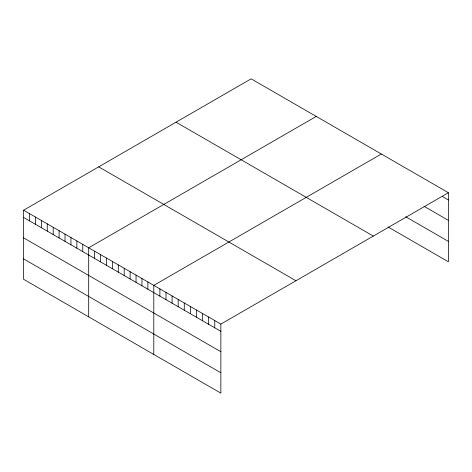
<?xml version="1.0" encoding="UTF-8"?>
<svg xmlns="http://www.w3.org/2000/svg" width="472" height="472" viewBox="0 0 472 472"><rect width="100%" height="100%" fill="white"/><g stroke="black" fill="none" stroke-linecap="round" stroke-linejoin="round"><path stroke-width="0.71" d="M23.6 210.205L220.861 324.093L220.861 393.164L23.6 279.276L23.6 210.205L251.139 78.836L448.4 192.723L448.4 261.795L388.037 226.943M316.234 116.419L88.695 247.788L88.695 316.859M381.329 154.002L153.789 285.371L153.789 354.442M220.861 324.093L448.4 192.723M442.305 196.452L448.4 199.975M424.009 206.293L448.4 220.377M405.719 216.754L448.4 241.393M176.05 122.189L373.311 236.077M98.689 166.852L295.95 280.74M23.6 217.456L220.861 331.344M23.6 237.858L220.861 351.746M23.6 258.874L220.861 372.762M214.76 320.571L214.76 327.822M208.665 317.054L208.665 324.299M202.571 313.532L202.571 320.783M196.47 310.01L196.47 317.261M190.375 306.493L190.375 313.744M184.275 302.971L184.275 310.222M178.18 299.454L178.18 306.7M172.085 295.932L172.085 303.183M165.985 292.41L165.985 299.661M159.89 288.893L159.89 296.139M147.872 281.955L147.872 289.206M141.954 278.539L141.954 285.79M136.036 275.123L136.036 282.374M130.119 271.707L130.119 278.952M124.201 268.291L124.201 275.536M118.283 264.875L118.283 272.12M112.365 261.453L112.365 268.704M106.448 258.036L106.448 265.288M100.53 254.62L100.53 261.872M94.612 251.204L94.612 258.455M82.777 244.372L82.777 251.623M76.859 240.956L76.859 248.207M70.942 237.54L70.942 244.791M65.024 234.124L65.024 241.369M59.106 230.708L59.106 237.953M53.188 227.292L53.188 234.537M47.271 223.87L47.271 231.121M41.353 220.453L41.353 227.705M35.435 217.037L35.435 224.288M29.518 213.621L29.518 220.872"/></g></svg>
